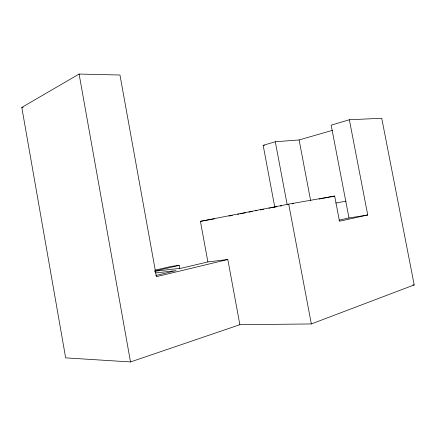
<?xml version="1.0" encoding="UTF-8"?>
<svg xmlns="http://www.w3.org/2000/svg" width="436" height="436" viewBox="0 0 436 436"><rect width="100%" height="100%" fill="white"/><g stroke="black" fill="none" stroke-linecap="round" stroke-linejoin="round"><path stroke-width="0.65" d="M239.865 324.7L130.511 361.94L65.656 357.869L21.8 107.425L79.101 74.06L119.965 75.019L156.426 276.658L227.815 259.507L239.865 324.7L311.337 323.948L414.2 284.915L381.74 118.27L349.356 119.753L331.169 125.154L348.985 217.973L367.739 214.992L349.356 119.753M274.784 207.171L263.164 145.346L275.301 141.744L299.107 139.961L332.483 130.32M155.75 275.498L176.133 270.636L155.423 272.958M227.815 259.507L207.885 261.927L181.67 268.135L154.698 271.252M154.676 271.099L179.201 265.399L179.785 268.592M154.84 270.222L171.828 266.292L179.201 265.399M367.739 214.992L339.481 221.221L334.668 196.058L288.714 204.119L200.424 221.33L207.885 261.927M339.066 220.136L348.985 217.973M230.993 215.618L232.328 215.362M237.653 214.327L238.988 214.065M240.318 213.804L245.648 212.768M248.978 212.119L252.308 211.476M255.638 210.828L256.968 210.566M260.297 209.918L263.627 209.269M268.958 208.234L270.287 207.977M271.623 207.716L276.947 206.68M280.277 206.032L281.612 205.776M319.13 199.067L320.427 198.816M321.719 198.565L334.668 196.058M335.764 203.007L346.07 201.16M228.971 216.049L230.284 215.815M200.424 221.33L214.343 218.85M292.18 203.863L293.499 203.634M263.164 145.346L264.51 145.237M412.87 284.997L414.2 284.915M21.8 107.425L23.163 107.403M299.107 139.961L310.672 200.833M288.714 204.119L311.337 323.948M275.301 141.744L287.133 204.446M79.101 74.06L130.511 361.94"/></g></svg>
